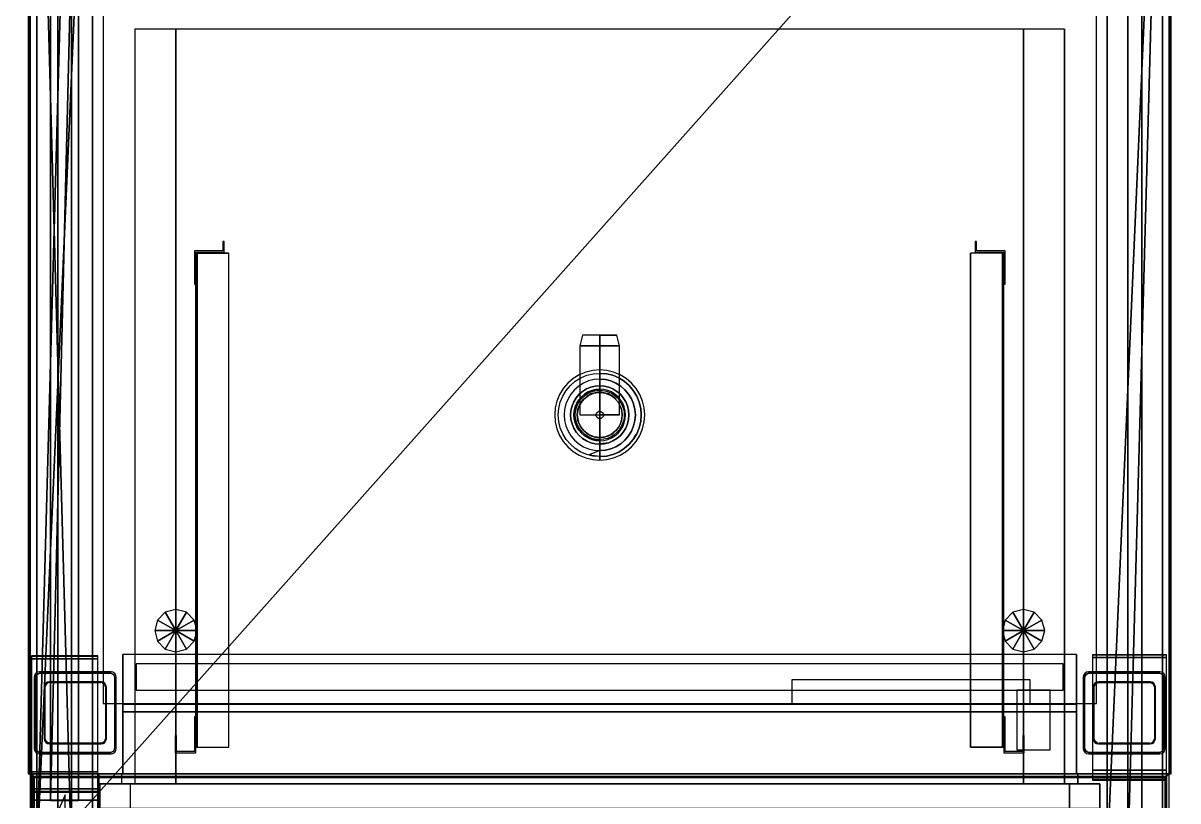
# Model space of a CAD drawing. Units: millimetres at full size, sheet at 1:50. Extents: x -9750 to 9750, y -6680 to 6675.
# Drawn here: x -1734 to -862, y 4139 to 4726 of the extents above; entities that cross this region are included whole.
import ezdxf

# ---------------------------------------------------------------- set-up
doc = ezdxf.new("R2010")
doc.units = ezdxf.units.MM
doc.header["$LTSCALE"] = 50
doc.layers.add('0-A_汎用オブジェクト（実装）', color=4, linetype='Continuous')

msp = doc.modelspace()

# ---------------------------------------------------------------- wipeouts: each hides what was drawn before it
msp.add_wipeout([(296.23, 5045.05), (-3865.77, 5045.05), (-3865.77, 3795.05), (-3865.77, 3795.05)])

# ---------------------------------------------------------------- next in the draw order: wipeouts: each hides what was drawn before it
msp.add_wipeout([(296.23, 5045.05), (-3865.77, 3795.05), (296.23, 3795.05), (296.23, 3795.05)])

# ---------------------------------------------------------------- next in the draw order: linework, layer by layer
at = {"layer": '0-A_汎用オブジェクト（実装）'}
for p, q in [((-1723.44, 4095.05), (-1723.44, 5045.05)), ((-1723.44, 4095.05), (-1723.44, 5045.05)), ((-1723.44, 4095.05), (-1723.44, 5045.05)), ((-1723.44, 4095.05), (-1723.44, 5045.05)), ((-1697.21, 5045.05), (-1697.21, 4095.05)), ((-1697.21, 5045.05), (-1697.21, 4095.05)), ((-1681.47, 5045.05), (-1681.47, 4095.05)), ((-1681.47, 5045.05), (-1681.47, 4095.05)), ((-899.68, 4095.05), (-899.68, 5045.05)), ((-899.68, 4095.05), (-899.68, 5045.05)), ((-873.44, 5045.05), (-873.44, 4095.05)), ((-873.44, 5045.05), (-873.44, 4095.05)), ((-873.44, 5045.05), (-873.44, 4095.05)), ((-889.18, 5029.39), (-889.18, 4110.71)), ((-889.18, 5029.39), (-889.18, 4110.71)), ((-1728.45, 4159.52), (-1728.45, 4998.52)), ((-1713.04, 4139.4), (-1713.04, 5000.7)), ((-1713.04, 4139.4), (-1713.04, 5000.7)), ((-1692.05, 5000.7), (-1692.05, 4139.4)), ((-868.45, 4159.52), (-868.45, 4998.52)), ((-1728.45, 4159.52), (-1728.45, 4983.52)), ((-868.45, 4159.52), (-868.45, 4983.52)), ((-1673.44, 4962.55), (-1673.44, 4212.55)), ((-923.44, 4212.55), (-923.44, 4962.55)), ((-1649.45, 4721.52), (-1649.45, 4159.52)), ((-947.45, 4721.52), (-1649.45, 4721.52)), ((-947.45, 4721.52), (-947.45, 4159.52)), ((-1604.45, 4554.12), (-1604.45, 4529.12)), ((-1582.95, 4554.12), (-1604.45, 4554.12)), ((-1603.45, 4553.12), (-1581.95, 4553.12)), ((-1603.45, 4529.12), (-1603.45, 4553.12)), ((-1603.45, 4179.52), (-1603.45, 4552.52)), ((-1603.45, 4552.52), (-1578.45, 4552.52)), ((-1603.45, 4179.52), (-1603.45, 4552.52)), ((-1603.45, 4552.52), (-1578.45, 4552.52)), ((-1603.45, 4552.52), (-1578.45, 4552.52)), ((-1603.45, 4179.52), (-1603.45, 4552.52)), ((-1603.45, 4552.52), (-1578.45, 4552.52)), ((-1603.45, 4179.52), (-1603.45, 4552.52)), ((-1603.45, 4179.52), (-1603.45, 4552.52)), ((-1603.45, 4552.52), (-1578.45, 4552.52)), ((-1602.45, 4179.52), (-1602.45, 4552.52)), ((-1602.45, 4179.52), (-1602.45, 4552.52)), ((-1602.45, 4179.52), (-1602.45, 4552.52)), ((-1602.45, 4179.52), (-1602.45, 4552.52)), ((-1602.45, 4179.52), (-1602.45, 4552.52)), ((-1578.45, 4179.52), (-1578.45, 4552.52)), ((-1578.45, 4179.52), (-1578.45, 4552.52)), ((-1578.45, 4179.52), (-1578.45, 4552.52)), ((-1578.45, 4179.52), (-1578.45, 4552.52)), ((-1578.45, 4179.52), (-1578.45, 4552.52)), ((-1578.45, 4179.52), (-1578.45, 4552.52)), ((-1018.45, 4179.52), (-1018.45, 4552.52)), ((-993.45, 4552.52), (-1018.45, 4552.52)), ((-993.45, 4552.52), (-1018.45, 4552.52)), ((-1018.45, 4179.52), (-1018.45, 4552.52)), ((-993.45, 4552.52), (-1018.45, 4552.52)), ((-1018.45, 4179.52), (-1018.45, 4552.52)), ((-993.45, 4552.52), (-1018.45, 4552.52)), ((-993.45, 4552.52), (-1018.45, 4552.52)), ((-993.45, 4552.52), (-1018.45, 4552.52)), ((-994.45, 4179.52), (-994.45, 4552.52)), ((-994.45, 4179.52), (-994.45, 4552.52)), ((-994.45, 4179.52), (-994.45, 4552.52)), ((-994.45, 4179.52), (-994.45, 4552.52)), ((-994.45, 4179.52), (-994.45, 4552.52)), ((-994.45, 4179.52), (-994.45, 4552.52)), ((-993.45, 4179.52), (-993.45, 4552.52)), ((-993.45, 4179.52), (-993.45, 4552.52)), ((-993.45, 4179.52), (-993.45, 4552.52)), ((-992.45, 4529.12), (-992.45, 4554.12)), ((-1604.45, 4529.12), (-1603.45, 4529.12)), ((-993.45, 4529.12), (-992.45, 4529.12)), ((-1298.45, 4490.52), (-1311.45, 4490.52)), ((-1298.45, 4490.52), (-1285.45, 4490.52)), ((-1283.45, 4430.32), (-1298.45, 4430.32)), ((-1301.89, 4408.6), (-1298.45, 4408.32)), ((-1626.44, 4281.4), (-1632.3, 4275.55)), ((-1618.44, 4283.55), (-1626.44, 4281.4)), ((-1610.44, 4281.4), (-1618.44, 4283.55)), ((-1604.59, 4275.55), (-1610.44, 4281.4)), ((-986.44, 4281.4), (-992.3, 4275.55)), ((-978.44, 4283.55), (-986.44, 4281.4)), ((-970.44, 4281.4), (-978.44, 4283.55)), ((-964.59, 4275.55), (-970.44, 4281.4)), ((-1632.3, 4275.55), (-1634.44, 4267.55)), ((-1602.44, 4267.55), (-1604.59, 4275.55)), ((-992.3, 4275.55), (-994.44, 4267.55)), ((-962.44, 4267.55), (-964.59, 4275.55)), ((-1634.44, 4267.55), (-1632.3, 4259.55)), ((-1604.59, 4259.55), (-1602.44, 4267.55)), ((-994.44, 4267.55), (-992.3, 4259.55)), ((-964.59, 4259.55), (-962.44, 4267.55)), ((-1632.3, 4259.55), (-1626.44, 4253.69)), ((-1610.44, 4253.69), (-1604.59, 4259.55)), ((-992.3, 4259.55), (-986.44, 4253.69)), ((-970.44, 4253.69), (-964.59, 4259.55)), ((-1727.45, 4093.53), (-1727.45, 4248.55)), ((-1677.45, 4093.53), (-1677.45, 4248.55)), ((-938.45, 4249.52), (-1658.45, 4249.52)), ((-1658.45, 4159.52), (-1658.45, 4249.52)), ((-1626.44, 4253.69), (-1618.44, 4251.55)), ((-1618.44, 4251.55), (-1610.44, 4253.69)), ((-986.44, 4253.69), (-978.44, 4251.55)), ((-978.44, 4251.55), (-970.44, 4253.69)), ((-938.45, 4249.52), (-938.45, 4159.52)), ((-926.45, 4249.28), (-926.45, 4154.69)), ((-870.45, 4154.69), (-870.45, 4249.28)), ((-948.44, 4242.55), (-1648.44, 4242.55)), ((-1648.44, 4242.55), (-1648.44, 4222.55)), ((-948.44, 4222.55), (-948.44, 4242.55)), ((-1648.44, 4222.55), (-948.44, 4222.55)), ((-983.44, 4222.55), (-983.44, 4177.55)), ((-958.44, 4222.55), (-983.44, 4222.55)), ((-958.44, 4177.55), (-958.44, 4222.55)), ((-1673.44, 4212.55), (-923.44, 4212.55)), ((-1604.45, 4202.42), (-1604.45, 4176.42)), ((-1603.45, 4202.42), (-1604.45, 4202.42)), ((-1603.45, 4175.42), (-1603.45, 4202.42)), ((-1618.95, 4188.42), (-1618.95, 4175.42)), ((-1617.95, 4188.42), (-1618.95, 4188.42)), ((-1617.95, 4176.42), (-1617.95, 4188.42)), ((-1604.45, 4176.42), (-1617.95, 4176.42)), ((-1603.45, 4179.52), (-1578.45, 4179.52)), ((-1603.45, 4179.52), (-1578.45, 4179.52)), ((-1603.45, 4179.52), (-1578.45, 4179.52)), ((-1603.45, 4179.52), (-1578.45, 4179.52)), ((-1603.45, 4179.52), (-1578.45, 4179.52)), ((-1603.45, 4179.52), (-1578.45, 4179.52)), ((-993.45, 4179.52), (-1018.45, 4179.52)), ((-993.45, 4179.52), (-1018.45, 4179.52)), ((-993.45, 4179.52), (-1018.45, 4179.52)), ((-993.45, 4179.52), (-1018.45, 4179.52)), ((-993.45, 4179.52), (-1018.45, 4179.52)), ((-993.45, 4179.52), (-1018.45, 4179.52)), ((-983.44, 4177.55), (-958.44, 4177.55)), ((-1618.95, 4175.42), (-1603.45, 4175.42)), ((-1729.94, 4159.52), (-1728.45, 4159.52)), ((-868.45, 4159.52), (-1728.45, 4159.52)), ((-1728.45, 4159.52), (-1728.45, 4099.57)), ((-868.45, 4159.52), (-1728.45, 4159.52)), ((-1726.45, 4159.52), (-1726.45, 4093.52)), ((-1659.56, 4159.52), (-1659.56, 4151.93)), ((-937.45, 4159.52), (-1659.56, 4159.52)), ((-938.45, 4159.52), (-1658.45, 4159.52)), ((-1649.56, 4159.52), (-1649.56, 4151.93)), ((-947.45, 4159.52), (-947.45, 4151.93)), ((-937.45, 4159.52), (-937.45, 4151.93)), ((-868.45, 4099.57), (-868.45, 4159.52)), ((-866.95, 4159.52), (-868.45, 4159.52)), ((-1725.45, 4156.52), (-1725.45, 4099.57)), ((-871.45, 4156.52), (-1725.45, 4156.52)), ((-871.45, 4156.52), (-1725.45, 4156.52)), ((-1725.45, 4156.52), (-1725.45, 4099.57)), ((-1675.98, 4151.93), (-1675.98, 4133.52)), ((-1675.98, 4151.93), (-920.92, 4151.93)), ((-937.45, 4151.93), (-1659.56, 4151.93)), ((-1653.05, 4151.93), (-1653.05, 4133.52)), ((-943.85, 4151.93), (-943.85, 4133.52)), ((-920.92, 4151.93), (-920.92, 4133.52)), ((-871.45, 4099.57), (-871.45, 4156.52)), ((-871.45, 4099.57), (-871.45, 4156.52)), ((-1692.05, 4139.4), (-1713.04, 4139.4))]:
    msp.add_line(p, q, dxfattribs=at)
for points in [[(-1723.44, 4095.05), (-1697.21, 4095.05), (-1697.21, 5045.05), (-1723.44, 4095.05), (-1697.21, 5045.05), (-1723.44, 5045.05)], [(-1723.44, 4095.05), (-1697.21, 5045.05), (-1723.44, 5045.05)], [(-1697.21, 4095.05), (-1723.44, 5045.05), (-1723.44, 4095.05)], [(-1697.21, 4095.05), (-1697.21, 5045.05), (-1723.44, 5045.05)], [(-1723.44, 4095.05), (-1681.47, 4095.05), (-1681.47, 5045.05)], [(-1723.44, 4095.05), (-1681.47, 5045.05), (-1723.44, 5045.05)], [(-1723.44, 4095.05), (-1681.47, 4095.05), (-1681.47, 5045.05)], [(-1723.44, 4095.05), (-1681.47, 5045.05), (-1723.44, 5045.05)], [(-915.42, 4095.05), (-873.44, 4095.05), (-873.44, 5045.05), (-915.42, 4095.05), (-873.44, 5045.05), (-915.42, 5045.05)], [(-915.42, 4095.05), (-873.44, 5045.05), (-915.42, 5045.05)], [(-899.68, 4095.05), (-873.44, 5045.05), (-899.68, 5045.05)], [(-899.68, 4095.05), (-873.44, 4095.05), (-873.44, 5045.05)], [(-1707.7, 4110.71), (-889.18, 4110.71), (-889.18, 5029.39), (-1707.7, 4110.71), (-889.18, 5029.39), (-1707.7, 5029.39)], [(-1707.7, 4110.71), (-889.18, 5029.39), (-1707.7, 5029.39)], [(-1707.7, 4110.71), (-889.18, 4110.71), (-889.18, 5029.39)], [(-1729.94, 4159.52), (-1729.44, 4159.52), (-1729.44, 4998.52), (-1729.94, 4998.52)], [(-1729.44, 4159.52), (-1728.45, 4159.52), (-1728.45, 4998.52), (-1729.44, 4998.52)], [(-1728.95, 4159.52), (-1728.45, 4159.52), (-1728.45, 4998.52), (-1728.71, 4998.52)], [(-1728.45, 4159.52), (-1728.45, 4998.52), (-1728.94, 4998.52), (-1728.94, 4159.52)], [(-1728.45, 4159.52), (-1728.45, 4998.52), (-1728.94, 4998.52), (-1728.94, 4159.52)], [(-1713.04, 4139.4), (-1692.05, 5000.7), (-1713.04, 5000.7)], [(-1713.04, 4139.4), (-1692.05, 4139.4), (-1692.05, 5000.7)], [(-1713.04, 4139.4), (-1692.05, 5000.7), (-1713.04, 5000.7)], [(-1713.04, 4139.4), (-1692.05, 4139.4), (-1692.05, 5000.7)], [(-868.45, 4159.52), (-867.45, 4159.52), (-867.45, 4998.52), (-868.45, 4998.52)], [(-867.95, 4159.52), (-867.95, 4998.52), (-868.45, 4998.52), (-868.45, 4159.52)], [(-867.95, 4998.52), (-868.45, 4998.52), (-868.45, 4159.52), (-867.95, 4159.52)], [(-866.95, 4159.52), (-866.95, 4998.52), (-868.45, 4998.52), (-868.45, 4159.52)], [(-867.45, 4159.52), (-866.95, 4159.52), (-866.95, 4998.52), (-867.45, 4998.52)], [(-1728.45, 4159.52), (-868.45, 4159.52), (-868.45, 4983.52), (-1728.45, 4983.52)], [(-868.45, 4159.52), (-868.45, 4983.52), (-1728.45, 4983.52), (-1728.45, 4159.52)], [(-1673.44, 4212.55), (-923.44, 4212.55), (-923.44, 4962.55), (-1673.44, 4962.55)], [(-1673.44, 4212.55), (-923.44, 4212.55), (-923.44, 4962.55), (-1673.44, 4962.55)], [(-1618.45, 4721.52), (-1649.45, 4721.52), (-1649.45, 4159.52), (-1618.45, 4159.52)], [(-1649.45, 4721.52), (-1649.45, 4159.52), (-1618.45, 4159.52), (-1618.45, 4721.52)], [(-1618.45, 4721.52), (-1618.45, 4159.52), (-978.45, 4159.52), (-978.45, 4721.52)], [(-978.45, 4721.52), (-1618.45, 4721.52), (-1618.45, 4159.52), (-978.45, 4159.52)], [(-947.45, 4721.52), (-978.45, 4721.52), (-978.45, 4159.52), (-947.45, 4159.52)], [(-947.45, 4721.52), (-978.45, 4721.52), (-978.45, 4159.52), (-947.45, 4159.52)], [(-1582.95, 4554.12), (-1604.45, 4554.12), (-1604.45, 4529.12), (-1603.45, 4529.12), (-1603.45, 4553.12), (-1581.95, 4553.12), (-1581.95, 4561.12), (-1582.95, 4561.12)], [(-1581.95, 4561.12), (-1582.95, 4561.12), (-1582.95, 4554.12), (-1604.45, 4554.12), (-1604.45, 4529.12), (-1603.45, 4529.12), (-1603.45, 4553.12), (-1581.95, 4553.12)], [(-1014.95, 4561.12), (-1014.95, 4553.12), (-993.45, 4553.12), (-993.45, 4529.12), (-992.45, 4529.12), (-992.45, 4554.12), (-1013.95, 4554.12), (-1013.95, 4561.12)], [(-1013.95, 4554.12), (-1013.95, 4561.12), (-1014.95, 4561.12), (-1014.95, 4553.12), (-993.45, 4553.12), (-993.45, 4529.12), (-992.45, 4529.12), (-992.45, 4554.12)], [(-1603.45, 4179.52), (-1578.45, 4179.52), (-1578.45, 4552.52), (-1603.45, 4552.52)], [(-1602.45, 4179.52), (-1602.45, 4552.52), (-1603.45, 4552.52), (-1603.45, 4179.52)], [(-1603.45, 4179.52), (-1578.45, 4179.52), (-1578.45, 4552.52), (-1603.45, 4552.52)], [(-1603.45, 4179.52), (-1578.45, 4179.52), (-1578.45, 4552.52), (-1603.45, 4552.52)], [(-1602.45, 4179.52), (-1602.45, 4552.52), (-1603.45, 4552.52), (-1603.45, 4179.52)], [(-1603.45, 4179.52), (-1578.45, 4179.52), (-1578.45, 4552.52), (-1603.45, 4552.52)], [(-1602.45, 4179.52), (-1602.45, 4552.52), (-1603.45, 4552.52), (-1603.45, 4179.52)], [(-1603.45, 4179.52), (-1578.45, 4179.52), (-1578.45, 4552.52), (-1603.45, 4552.52)], [(-1602.45, 4179.52), (-1602.45, 4552.52), (-1603.45, 4552.52), (-1603.45, 4179.52)], [(-1603.45, 4179.52), (-1578.45, 4179.52), (-1578.45, 4552.52), (-1603.45, 4552.52)], [(-1602.45, 4179.52), (-1602.45, 4552.52), (-1603.45, 4552.52), (-1603.45, 4179.52)], [(-1578.45, 4179.52), (-1578.45, 4552.52), (-1602.45, 4552.52), (-1602.45, 4179.52)], [(-1578.45, 4179.52), (-1578.45, 4552.52), (-1602.45, 4552.52), (-1602.45, 4179.52)], [(-1578.45, 4179.52), (-1578.45, 4552.52), (-1602.45, 4552.52), (-1602.45, 4179.52)], [(-1578.45, 4179.52), (-1578.45, 4552.52), (-1602.45, 4552.52), (-1602.45, 4179.52)], [(-1578.45, 4179.52), (-1578.45, 4552.52), (-1602.45, 4552.52), (-1602.45, 4179.52)], [(-1578.45, 4179.52), (-1578.45, 4552.52), (-1602.45, 4552.52), (-1602.45, 4179.52)], [(-1018.45, 4179.52), (-993.45, 4179.52), (-993.45, 4552.52), (-1018.45, 4552.52)], [(-994.45, 4179.52), (-994.45, 4552.52), (-1018.45, 4552.52), (-1018.45, 4179.52)], [(-994.45, 4179.52), (-994.45, 4552.52), (-1018.45, 4552.52), (-1018.45, 4179.52)], [(-1018.45, 4179.52), (-993.45, 4179.52), (-993.45, 4552.52), (-1018.45, 4552.52)], [(-994.45, 4179.52), (-994.45, 4552.52), (-1018.45, 4552.52), (-1018.45, 4179.52)], [(-1018.45, 4179.52), (-993.45, 4179.52), (-993.45, 4552.52), (-1018.45, 4552.52)], [(-994.45, 4179.52), (-994.45, 4552.52), (-1018.45, 4552.52), (-1018.45, 4179.52)], [(-994.45, 4179.52), (-994.45, 4552.52), (-1018.45, 4552.52), (-1018.45, 4179.52)], [(-994.45, 4179.52), (-994.45, 4552.52), (-1018.45, 4552.52), (-1018.45, 4179.52)], [(-993.45, 4179.52), (-993.45, 4552.52), (-994.45, 4552.52), (-994.45, 4179.52)], [(-993.45, 4179.52), (-993.45, 4552.52), (-994.45, 4552.52), (-994.45, 4179.52)], [(-993.45, 4179.52), (-993.45, 4552.52), (-994.45, 4552.52), (-994.45, 4179.52)], [(-1313.45, 4482.52), (-1298.45, 4482.52), (-1298.45, 4490.52), (-1311.45, 4490.52)], [(-1283.45, 4482.52), (-1285.45, 4490.52), (-1298.45, 4490.52), (-1298.45, 4482.52)], [(-1283.45, 4430.32), (-1283.45, 4482.52), (-1298.45, 4482.52), (-1298.45, 4430.32)], [(-1303.77, 4463.91), (-1308.95, 4462.66), (-1313.88, 4460.62), (-1318.43, 4457.83), (-1322.49, 4454.37), (-1325.95, 4450.31), (-1328.74, 4445.76), (-1330.78, 4440.83), (-1332.03, 4435.64), (-1332.45, 4430.32), (-1332.03, 4425.01), (-1330.78, 4419.82), (-1328.74, 4414.89), (-1325.95, 4410.34), (-1322.49, 4406.28), (-1318.43, 4402.82), (-1313.88, 4400.03), (-1308.95, 4397.99), (-1303.77, 4396.74), (-1298.45, 4396.32), (-1298.45, 4464.32)], [(-1293.13, 4396.74), (-1287.94, 4397.99), (-1283.01, 4400.03), (-1278.46, 4402.82), (-1274.4, 4406.28), (-1270.94, 4410.34), (-1268.15, 4414.89), (-1266.11, 4419.82), (-1264.86, 4425.01), (-1264.45, 4430.32), (-1264.86, 4435.64), (-1266.11, 4440.83), (-1268.15, 4445.76), (-1270.94, 4450.31), (-1274.4, 4454.37), (-1278.46, 4457.83), (-1283.01, 4460.62), (-1287.94, 4462.66), (-1293.13, 4463.91), (-1298.45, 4464.32), (-1298.45, 4396.32)], [(-1298.45, 4427.32), (-1299.02, 4427.62), (-1299.53, 4427.92), (-1299.98, 4428.22), (-1300.37, 4428.52), (-1300.7, 4428.82), (-1300.97, 4429.12), (-1301.18, 4429.42), (-1301.33, 4429.72), (-1301.45, 4430.32), (-1301.33, 4430.92), (-1301.18, 4431.22), (-1300.97, 4431.52), (-1300.7, 4431.82), (-1300.37, 4432.12), (-1299.98, 4432.42), (-1299.53, 4432.72), (-1299.02, 4433.02), (-1298.45, 4433.32), (-1298.45, 4447.32), (-1301.87, 4447.13), (-1305.06, 4446.16), (-1307.95, 4444.53), (-1310.47, 4442.35), (-1312.54, 4439.73), (-1314.11, 4436.78), (-1315.1, 4433.61), (-1315.45, 4430.32), (-1315.1, 4427.04), (-1314.11, 4423.87), (-1312.54, 4420.92), (-1310.47, 4418.3), (-1307.95, 4416.12), (-1305.06, 4414.49), (-1301.87, 4413.52), (-1298.45, 4413.32)], [(-1310.47, 4442.35), (-1306.97, 4445.08), (-1302.86, 4446.79), (-1298.45, 4447.4), (-1301.87, 4447.13), (-1305.06, 4446.16), (-1306.97, 4445.08), (-1307.95, 4444.53)], [(-1301.87, 4447.13), (-1298.45, 4447.32), (-1298.8, 4447.34)], [(-1298.45, 4447.35), (-1297.79, 4447.31), (-1294.25, 4446.82), (-1289.92, 4445.08), (-1286.39, 4442.38), (-1288.94, 4444.53), (-1289.92, 4445.08), (-1291.83, 4446.16), (-1295.02, 4447.13), (-1298.45, 4447.4), (-1297.94, 4447.33), (-1298.1, 4447.34)], [(-1281.79, 4427.04), (-1281.45, 4430.32), (-1281.79, 4433.61), (-1282.78, 4436.78), (-1284.35, 4439.73), (-1286.43, 4442.35), (-1288.94, 4444.53), (-1291.83, 4446.16), (-1295.02, 4447.13), (-1298.45, 4447.32), (-1298.45, 4433.32), (-1297.88, 4433.02), (-1297.37, 4432.72), (-1296.92, 4432.42), (-1296.53, 4432.12), (-1296.2, 4431.82), (-1295.93, 4431.52), (-1295.72, 4431.22), (-1295.57, 4430.92), (-1295.45, 4430.32), (-1295.57, 4429.72), (-1295.72, 4429.42), (-1295.93, 4429.12), (-1296.2, 4428.82), (-1296.53, 4428.52), (-1296.92, 4428.22), (-1297.37, 4427.92), (-1297.88, 4427.62), (-1298.45, 4427.32), (-1298.45, 4413.32), (-1295.02, 4413.52), (-1291.83, 4414.49), (-1288.94, 4416.12), (-1286.43, 4418.3), (-1284.35, 4420.92), (-1282.78, 4423.87)], [(-1315.45, 4430.32), (-1314.91, 4434.74), (-1313.21, 4438.85), (-1310.5, 4442.38), (-1312.54, 4439.73), (-1313.21, 4438.85), (-1314.11, 4436.78), (-1314.91, 4434.74), (-1315.1, 4433.61)], [(-1286.43, 4442.35), (-1284.31, 4439.65), (-1281.98, 4434.74), (-1281.4, 4430.32), (-1281.79, 4433.61), (-1281.98, 4434.74), (-1282.78, 4436.78), (-1284.3, 4439.63), (-1283.69, 4438.85), (-1284.35, 4439.73)], [(-1310.47, 4418.3), (-1312.58, 4421), (-1314.91, 4425.91), (-1315.49, 4430.32), (-1315.1, 4427.04), (-1314.91, 4425.91), (-1314.11, 4423.87), (-1312.6, 4421.02), (-1313.21, 4421.8), (-1312.54, 4420.92)], [(-1298.45, 4427.32), (-1298.45, 4433.32), (-1299.02, 4433.02), (-1299.53, 4432.72), (-1299.98, 4432.42), (-1300.37, 4432.12), (-1300.7, 4431.82), (-1300.97, 4431.52), (-1301.18, 4431.22), (-1301.33, 4430.92), (-1301.45, 4430.32), (-1301.33, 4429.72), (-1301.18, 4429.42), (-1300.97, 4429.12), (-1300.7, 4428.82), (-1300.37, 4428.52), (-1299.98, 4428.22), (-1299.53, 4427.92), (-1299.02, 4427.62)], [(-1298.45, 4433.32), (-1298.45, 4427.32), (-1297.88, 4427.62), (-1297.37, 4427.92), (-1296.92, 4428.22), (-1296.53, 4428.52), (-1296.2, 4428.82), (-1295.93, 4429.12), (-1295.72, 4429.42), (-1295.57, 4429.72), (-1295.45, 4430.32), (-1295.57, 4430.92), (-1295.72, 4431.22), (-1295.93, 4431.52), (-1296.2, 4431.82), (-1296.53, 4432.12), (-1296.92, 4432.42), (-1297.37, 4432.72), (-1297.88, 4433.02)], [(-1281.45, 4430.32), (-1281.98, 4425.91), (-1283.69, 4421.8), (-1286.39, 4418.27), (-1284.35, 4420.92), (-1283.69, 4421.8), (-1282.78, 4423.87), (-1281.98, 4425.91), (-1281.79, 4427.04)], [(-1301.87, 4413.52), (-1298.45, 4413.25), (-1302.64, 4413.83), (-1306.97, 4415.56), (-1310.5, 4418.27), (-1307.95, 4416.12), (-1306.97, 4415.56), (-1305.06, 4414.49)], [(-1286.43, 4418.3), (-1289.92, 4415.56), (-1294.04, 4413.86), (-1298.45, 4413.29), (-1295.02, 4413.52), (-1291.83, 4414.49), (-1289.92, 4415.56), (-1288.94, 4416.12)], [(-1306.54, 4400.12), (-1298.45, 4399.12), (-1298.45, 4403.41)], [(-1292.78, 4409.18), (-1291.65, 4409.4), (-1298.45, 4408.47)], [(-1618.44, 4267.55), (-1626.44, 4281.4), (-1632.3, 4275.55)], [(-1618.44, 4267.55), (-1626.44, 4281.4), (-1632.3, 4275.55)], [(-1618.44, 4267.55), (-1618.44, 4283.55), (-1626.44, 4281.4)], [(-1618.44, 4267.55), (-1618.44, 4283.55), (-1626.44, 4281.4)], [(-1618.44, 4267.55), (-1610.44, 4281.4), (-1618.44, 4283.55)], [(-1618.44, 4267.55), (-1610.44, 4281.4), (-1618.44, 4283.55)], [(-1618.44, 4267.55), (-1604.59, 4275.55), (-1610.44, 4281.4)], [(-1618.44, 4267.55), (-1604.59, 4275.55), (-1610.44, 4281.4)], [(-978.44, 4267.55), (-986.44, 4281.4), (-992.3, 4275.55)], [(-978.44, 4267.55), (-986.44, 4281.4), (-992.3, 4275.55)], [(-978.44, 4267.55), (-978.44, 4283.55), (-986.44, 4281.4)], [(-978.44, 4267.55), (-978.44, 4283.55), (-986.44, 4281.4)], [(-978.44, 4267.55), (-970.44, 4281.4), (-978.44, 4283.55)], [(-978.44, 4267.55), (-970.44, 4281.4), (-978.44, 4283.55)], [(-978.44, 4267.55), (-964.59, 4275.55), (-970.44, 4281.4)], [(-978.44, 4267.55), (-964.59, 4275.55), (-970.44, 4281.4)], [(-1618.44, 4267.55), (-1632.3, 4275.55), (-1634.44, 4267.55)], [(-1618.44, 4267.55), (-1632.3, 4275.55), (-1634.44, 4267.55)], [(-1618.44, 4267.55), (-1602.44, 4267.55), (-1604.59, 4275.55)], [(-1618.44, 4267.55), (-1602.44, 4267.55), (-1604.59, 4275.55)], [(-978.44, 4267.55), (-992.3, 4275.55), (-994.44, 4267.55)], [(-978.44, 4267.55), (-992.3, 4275.55), (-994.44, 4267.55)], [(-978.44, 4267.55), (-962.44, 4267.55), (-964.59, 4275.55)], [(-978.44, 4267.55), (-962.44, 4267.55), (-964.59, 4275.55)], [(-1618.44, 4267.55), (-1634.44, 4267.55), (-1632.3, 4259.55)], [(-1618.44, 4267.55), (-1634.44, 4267.55), (-1632.3, 4259.55)], [(-1618.44, 4267.55), (-1632.3, 4259.55), (-1626.44, 4253.69)], [(-1618.44, 4267.55), (-1632.3, 4259.55), (-1626.44, 4253.69)], [(-1618.44, 4267.55), (-1626.44, 4253.69), (-1618.44, 4251.55)], [(-1618.44, 4267.55), (-1626.44, 4253.69), (-1618.44, 4251.55)], [(-1618.44, 4267.55), (-1604.59, 4259.55), (-1602.44, 4267.55)], [(-1618.44, 4267.55), (-1610.44, 4253.69), (-1604.59, 4259.55), (-1618.44, 4267.55), (-1618.44, 4251.55), (-1610.44, 4253.69)], [(-1618.44, 4267.55), (-1604.59, 4259.55), (-1602.44, 4267.55)], [(-1618.44, 4267.55), (-1610.44, 4253.69), (-1604.59, 4259.55)], [(-1618.44, 4267.55), (-1618.44, 4251.55), (-1610.44, 4253.69)], [(-978.44, 4267.55), (-994.44, 4267.55), (-992.3, 4259.55), (-978.44, 4267.55), (-992.3, 4259.55), (-986.44, 4253.69)], [(-978.44, 4267.55), (-994.44, 4267.55), (-992.3, 4259.55)], [(-978.44, 4267.55), (-992.3, 4259.55), (-986.44, 4253.69)], [(-978.44, 4267.55), (-986.44, 4253.69), (-978.44, 4251.55)], [(-978.44, 4267.55), (-986.44, 4253.69), (-978.44, 4251.55)], [(-978.44, 4267.55), (-978.44, 4251.55), (-970.44, 4253.69)], [(-978.44, 4267.55), (-970.44, 4253.69), (-964.59, 4259.55)], [(-978.44, 4267.55), (-964.59, 4259.55), (-962.44, 4267.55)], [(-978.44, 4267.55), (-964.59, 4259.55), (-962.44, 4267.55)], [(-978.44, 4267.55), (-978.44, 4251.55), (-970.44, 4253.69)], [(-978.44, 4267.55), (-970.44, 4253.69), (-964.59, 4259.55)], [(-1677.45, 4161.02), (-1677.45, 4248.55), (-1727.45, 4248.55), (-1727.45, 4161.02)], [(-1677.45, 4248.55), (-1727.45, 4248.55), (-1727.45, 4248.17), (-1677.45, 4248.17)], [(-1677.45, 4248.17), (-1727.45, 4248.17), (-1727.45, 4246.31), (-1677.45, 4246.31)], [(-1677.45, 4246.31), (-1727.45, 4246.31), (-1727.45, 4095.71), (-1677.45, 4095.71)], [(-938.45, 4211.98), (-938.45, 4249.52), (-1658.45, 4249.52), (-1658.45, 4211.98)], [(-938.45, 4249.52), (-1658.45, 4249.52), (-1658.45, 4159.52), (-938.45, 4159.52)], [(-870.45, 4249.28), (-926.45, 4249.28), (-926.45, 4249.22), (-870.45, 4249.22)], [(-926.45, 4247.22), (-870.45, 4247.22), (-870.45, 4249.22), (-926.45, 4249.22)], [(-870.45, 4247.22), (-926.45, 4247.22), (-926.45, 4162.15), (-870.45, 4162.15)], [(-1648.44, 4222.55), (-948.44, 4222.55), (-948.44, 4242.55), (-1648.44, 4242.55)], [(-1648.44, 4222.55), (-948.44, 4222.55), (-948.44, 4242.55), (-1648.44, 4242.55)], [(-1665.96, 4236.21), (-1667.45, 4236.52), (-1721.45, 4236.52), (-1722.93, 4236.21), (-1724.25, 4235.33), (-1725.13, 4234.01), (-1725.45, 4232.52), (-1725.45, 4178.52), (-1725.13, 4177.04), (-1724.25, 4175.72), (-1722.93, 4174.84), (-1721.45, 4174.52), (-1667.45, 4174.52), (-1665.96, 4174.84), (-1664.65, 4175.72), (-1663.76, 4177.04), (-1663.45, 4178.52), (-1663.45, 4232.52), (-1663.76, 4234.01), (-1664.65, 4235.33)], [(-1725.13, 4234.01), (-1725.45, 4232.52), (-1724.45, 4231.52), (-1724.13, 4233.01), (-1723.25, 4234.33), (-1721.93, 4235.21), (-1720.45, 4235.52), (-1721.45, 4236.52), (-1722.93, 4236.21), (-1724.25, 4235.33)], [(-1724.45, 4231.52), (-1725.45, 4232.52), (-1725.45, 4178.52), (-1724.45, 4179.52)], [(-1720.45, 4235.52), (-1721.93, 4235.21), (-1723.25, 4234.33), (-1724.13, 4233.01), (-1724.45, 4231.52), (-1724.45, 4179.52), (-1724.13, 4178.04), (-1723.25, 4176.72), (-1721.93, 4175.84), (-1720.45, 4175.52), (-1668.45, 4175.52), (-1666.96, 4175.84), (-1665.65, 4176.72), (-1664.76, 4178.04), (-1664.45, 4179.52), (-1664.45, 4231.52), (-1664.76, 4233.01), (-1665.65, 4234.33), (-1666.96, 4235.21), (-1668.45, 4235.52)], [(-1668.45, 4235.52), (-1667.45, 4236.52), (-1721.45, 4236.52), (-1720.45, 4235.52)], [(-1673.46, 4228.71), (-1674.95, 4229.02), (-1713.95, 4229.02), (-1715.43, 4228.71), (-1716.75, 4227.83), (-1717.63, 4226.51), (-1717.95, 4225.02), (-1717.95, 4186.02), (-1717.63, 4184.54), (-1716.75, 4183.22), (-1715.43, 4182.34), (-1713.95, 4182.02), (-1674.95, 4182.02), (-1673.46, 4182.34), (-1672.15, 4183.22), (-1671.26, 4184.54), (-1670.95, 4186.02), (-1670.95, 4225.02), (-1671.26, 4226.51), (-1672.15, 4227.83)], [(-1713.95, 4229.02), (-1713.45, 4228.52), (-1675.45, 4228.52), (-1674.95, 4229.02)], [(-1665.96, 4236.21), (-1667.45, 4236.52), (-1668.45, 4235.52), (-1666.96, 4235.21), (-1665.65, 4234.33), (-1664.76, 4233.01), (-1664.45, 4231.52), (-1663.45, 4232.52), (-1663.76, 4234.01), (-1664.65, 4235.33)], [(-1664.45, 4179.52), (-1663.45, 4178.52), (-1663.45, 4232.52), (-1664.45, 4231.52)], [(-1153.44, 4212.55), (-973.44, 4212.55), (-973.44, 4230.55), (-1153.44, 4230.55)], [(-973.44, 4230.55), (-1153.44, 4230.55), (-1153.44, 4212.55), (-973.44, 4212.55)], [(-1153.44, 4212.55), (-973.44, 4212.55), (-973.44, 4230.55), (-1153.44, 4230.55)], [(-873.96, 4236.21), (-875.45, 4236.52), (-929.45, 4236.52), (-930.93, 4236.21), (-932.25, 4235.33), (-933.13, 4234.01), (-933.45, 4232.52), (-933.45, 4178.52), (-933.13, 4177.04), (-932.25, 4175.72), (-930.93, 4174.84), (-929.45, 4174.52), (-875.45, 4174.52), (-873.96, 4174.84), (-872.65, 4175.72), (-871.76, 4177.04), (-871.45, 4178.52), (-871.45, 4232.52), (-871.76, 4234.01), (-872.65, 4235.33)], [(-933.13, 4234.01), (-933.45, 4232.52), (-932.45, 4231.52), (-932.13, 4233.01), (-931.25, 4234.33), (-929.93, 4235.21), (-928.45, 4235.52), (-929.45, 4236.52), (-930.93, 4236.21), (-932.25, 4235.33)], [(-932.45, 4231.52), (-933.45, 4232.52), (-933.45, 4178.52), (-932.45, 4179.52)], [(-928.45, 4235.52), (-929.93, 4235.21), (-931.25, 4234.33), (-932.13, 4233.01), (-932.45, 4231.52), (-932.45, 4179.52), (-932.13, 4178.04), (-931.25, 4176.72), (-929.93, 4175.84), (-928.45, 4175.52), (-876.45, 4175.52), (-874.96, 4175.84), (-873.65, 4176.72), (-872.76, 4178.04), (-872.45, 4179.52), (-872.45, 4231.52), (-872.76, 4233.01), (-873.65, 4234.33), (-874.96, 4235.21), (-876.45, 4235.52)], [(-876.45, 4235.52), (-875.45, 4236.52), (-929.45, 4236.52), (-928.45, 4235.52)], [(-881.46, 4228.71), (-882.95, 4229.02), (-921.95, 4229.02), (-923.43, 4228.71), (-924.75, 4227.83), (-925.63, 4226.51), (-925.95, 4225.02), (-925.95, 4186.02), (-925.63, 4184.54), (-924.75, 4183.22), (-923.43, 4182.34), (-921.95, 4182.02), (-882.95, 4182.02), (-881.46, 4182.34), (-880.15, 4183.22), (-879.26, 4184.54), (-878.95, 4186.02), (-878.95, 4225.02), (-879.26, 4226.51), (-880.15, 4227.83)], [(-922.93, 4228.21), (-921.45, 4228.52), (-921.95, 4229.02), (-923.43, 4228.71), (-924.75, 4227.83), (-925.63, 4226.51), (-925.95, 4225.02), (-925.45, 4224.52), (-925.13, 4226.01), (-924.25, 4227.33)], [(-921.95, 4229.02), (-921.45, 4228.52), (-883.45, 4228.52), (-882.95, 4229.02)], [(-879.76, 4226.01), (-879.45, 4224.52), (-878.95, 4225.02), (-879.26, 4226.51), (-880.15, 4227.83), (-881.46, 4228.71), (-882.95, 4229.02), (-883.45, 4228.52), (-881.96, 4228.21), (-880.65, 4227.33)], [(-873.96, 4236.21), (-875.45, 4236.52), (-876.45, 4235.52), (-874.96, 4235.21), (-873.65, 4234.33), (-872.76, 4233.01), (-872.45, 4231.52), (-871.45, 4232.52), (-871.76, 4234.01), (-872.65, 4235.33)], [(-872.45, 4179.52), (-871.45, 4178.52), (-871.45, 4232.52), (-872.45, 4231.52)], [(-1717.95, 4186.02), (-1717.45, 4186.52), (-1717.45, 4224.52), (-1717.95, 4225.02)], [(-1713.45, 4228.52), (-1714.93, 4228.21), (-1716.25, 4227.33), (-1717.13, 4226.01), (-1717.45, 4224.52), (-1717.45, 4186.52), (-1717.13, 4185.04), (-1716.25, 4183.72), (-1714.93, 4182.84), (-1713.45, 4182.52), (-1675.45, 4182.52), (-1673.96, 4182.84), (-1672.65, 4183.72), (-1671.76, 4185.04), (-1671.45, 4186.52), (-1671.45, 4224.52), (-1671.76, 4226.01), (-1672.65, 4227.33), (-1673.96, 4228.21), (-1675.45, 4228.52)], [(-1715.56, 4228.09), (-1716.25, 4227.33), (-1717.13, 4226.01)], [(-1671.88, 4226.64), (-1672.65, 4227.33), (-1673.96, 4228.21)], [(-1670.95, 4225.02), (-1671.45, 4224.52), (-1671.45, 4186.52), (-1670.95, 4186.02)], [(-983.44, 4177.55), (-958.44, 4177.55), (-958.44, 4222.55), (-983.44, 4222.55)], [(-983.44, 4177.55), (-958.44, 4177.55), (-958.44, 4222.55), (-983.44, 4222.55)], [(-925.95, 4186.02), (-925.45, 4186.52), (-925.45, 4224.52), (-925.95, 4225.02)], [(-921.45, 4228.52), (-922.93, 4228.21), (-924.25, 4227.33), (-925.13, 4226.01), (-925.45, 4224.52), (-925.45, 4186.52), (-925.13, 4185.04), (-924.25, 4183.72), (-922.93, 4182.84), (-921.45, 4182.52), (-883.45, 4182.52), (-881.96, 4182.84), (-880.65, 4183.72), (-879.76, 4185.04), (-879.45, 4186.52), (-879.45, 4224.52), (-879.76, 4226.01), (-880.65, 4227.33), (-881.96, 4228.21), (-883.45, 4228.52)], [(-878.95, 4225.02), (-879.45, 4224.52), (-879.45, 4186.52), (-878.95, 4186.02)], [(-1658.45, 4206.24), (-938.45, 4206.24), (-938.45, 4211.98), (-1658.45, 4211.98)], [(-938.45, 4159.52), (-938.45, 4206.24), (-1658.45, 4206.24), (-1658.45, 4159.52)], [(-1618.95, 4188.42), (-1618.95, 4175.42), (-1603.45, 4175.42), (-1603.45, 4202.42), (-1604.45, 4202.42), (-1604.45, 4176.42), (-1617.95, 4176.42), (-1617.95, 4188.42)], [(-1603.45, 4202.42), (-1604.45, 4202.42), (-1604.45, 4176.42), (-1617.95, 4176.42), (-1617.95, 4188.42), (-1618.95, 4188.42), (-1618.95, 4175.42), (-1603.45, 4175.42)], [(-993.45, 4202.42), (-993.45, 4175.42), (-977.95, 4175.42), (-977.95, 4188.42), (-978.95, 4188.42), (-978.95, 4176.42), (-992.45, 4176.42), (-992.45, 4202.42)], [(-977.95, 4188.42), (-978.95, 4188.42), (-978.95, 4176.42), (-992.45, 4176.42), (-992.45, 4202.42), (-993.45, 4202.42), (-993.45, 4175.42), (-977.95, 4175.42)], [(-978.95, 4188.42), (-978.95, 4176.42), (-992.45, 4176.42), (-992.45, 4202.42), (-993.45, 4202.42), (-993.45, 4175.42), (-977.95, 4175.42), (-977.95, 4188.42)], [(-1717.13, 4185.04), (-1717.45, 4186.52), (-1717.95, 4186.02), (-1717.63, 4184.54), (-1716.75, 4183.22), (-1715.43, 4182.34), (-1713.95, 4182.02), (-1713.45, 4182.52), (-1714.93, 4182.84), (-1716.25, 4183.72)], [(-1673.96, 4182.84), (-1675.45, 4182.52), (-1674.95, 4182.02), (-1673.46, 4182.34), (-1672.15, 4183.22), (-1671.26, 4184.54), (-1670.95, 4186.02), (-1671.45, 4186.52), (-1671.76, 4185.04), (-1672.65, 4183.72)], [(-1722.93, 4174.84), (-1721.45, 4174.52), (-1720.45, 4175.52), (-1721.93, 4175.84), (-1723.25, 4176.72), (-1724.13, 4178.04), (-1724.45, 4179.52), (-1725.45, 4178.52), (-1725.13, 4177.04), (-1724.25, 4175.72)], [(-1674.95, 4182.02), (-1675.45, 4182.52), (-1713.45, 4182.52), (-1713.95, 4182.02)], [(-1663.76, 4177.04), (-1663.45, 4178.52), (-1664.45, 4179.52), (-1664.76, 4178.04), (-1665.65, 4176.72), (-1666.96, 4175.84), (-1668.45, 4175.52), (-1667.45, 4174.52), (-1665.96, 4174.84), (-1664.65, 4175.72)], [(-930.93, 4174.84), (-929.45, 4174.52), (-928.45, 4175.52), (-929.93, 4175.84), (-931.25, 4176.72), (-932.13, 4178.04), (-932.45, 4179.52), (-933.45, 4178.52), (-933.13, 4177.04), (-932.25, 4175.72)], [(-925.02, 4184.41), (-924.25, 4183.72), (-922.93, 4182.84)], [(-882.95, 4182.02), (-883.45, 4182.52), (-921.45, 4182.52), (-921.95, 4182.02)], [(-881.33, 4182.96), (-880.65, 4183.72), (-879.76, 4185.04)], [(-871.76, 4177.04), (-871.45, 4178.52), (-872.45, 4179.52), (-872.76, 4178.04), (-873.65, 4176.72), (-874.96, 4175.84), (-876.45, 4175.52), (-875.45, 4174.52), (-873.96, 4174.84), (-872.65, 4175.72)], [(-1720.45, 4175.52), (-1721.45, 4174.52), (-1667.45, 4174.52), (-1668.45, 4175.52)], [(-928.45, 4175.52), (-929.45, 4174.52), (-875.45, 4174.52), (-876.45, 4175.52)], [(-1726.45, 4157.52), (-870.45, 4157.52), (-868.45, 4159.52), (-1728.45, 4159.52)], [(-1726.45, 4099.57), (-1726.45, 4157.52), (-1728.45, 4159.52), (-1728.45, 4099.57)], [(-1677.45, 4157.12), (-1677.45, 4161.02), (-1727.45, 4161.02), (-1727.45, 4157.12)], [(-1676.45, 4095.7), (-1676.45, 4159.52), (-1726.45, 4159.52), (-1726.45, 4095.7)], [(-1676.45, 4159.52), (-1726.45, 4159.52), (-1726.45, 4148.17), (-1676.45, 4148.17)], [(-1618.55, 4151.93), (-1618.55, 4159.52), (-1659.56, 4159.52), (-1659.56, 4151.93)], [(-1618.55, 4151.93), (-1618.55, 4159.52), (-1659.56, 4159.52), (-1659.56, 4151.93)], [(-1649.56, 4159.52), (-1649.56, 4151.93), (-1618.56, 4151.93), (-1618.56, 4159.52)], [(-1649.56, 4159.52), (-1649.56, 4151.93), (-1618.56, 4151.93), (-1618.56, 4159.52)], [(-1618.56, 4159.52), (-1618.56, 4151.93), (-978.45, 4151.93), (-978.45, 4159.52)], [(-978.45, 4159.52), (-1618.56, 4159.52), (-1618.56, 4151.93), (-978.45, 4151.93)], [(-978.46, 4159.52), (-1618.55, 4159.52), (-1618.55, 4151.93), (-978.46, 4151.93)], [(-1618.55, 4159.52), (-1618.55, 4151.93), (-978.46, 4151.93), (-978.46, 4159.52)], [(-978.46, 4159.52), (-978.46, 4151.93), (-937.45, 4151.93), (-937.45, 4159.52)], [(-937.45, 4151.93), (-937.45, 4159.52), (-978.46, 4159.52), (-978.46, 4151.93)], [(-947.45, 4159.52), (-978.45, 4159.52), (-978.45, 4151.93), (-947.45, 4151.93)], [(-947.45, 4159.52), (-978.45, 4159.52), (-978.45, 4151.93), (-947.45, 4151.93)], [(-926.45, 4155.21), (-870.45, 4155.21), (-870.45, 4162.15), (-926.45, 4162.15)], [(-870.45, 4156.69), (-870.45, 4159.52), (-926.45, 4159.52), (-926.45, 4156.69)], [(-870.45, 4157.52), (-870.45, 4099.57), (-868.45, 4099.57), (-868.45, 4159.52)], [(-1677.45, 4095.53), (-1677.45, 4157.12), (-1727.45, 4157.12), (-1727.45, 4095.53)], [(-920.92, 4151.93), (-1675.98, 4151.93), (-1675.98, 4133.52), (-920.92, 4133.52)], [(-1675.98, 4151.93), (-1675.98, 4133.52), (-920.92, 4133.52), (-920.92, 4151.93)], [(-1653.05, 4151.93), (-1653.05, 4133.52), (-943.85, 4133.52), (-943.85, 4151.93)], [(-943.85, 4151.93), (-1653.05, 4151.93), (-1653.05, 4133.52), (-943.85, 4133.52)], [(-926.45, 4154.69), (-870.45, 4154.69), (-870.45, 4156.69), (-926.45, 4156.69)], [(-870.45, 4155.21), (-926.45, 4155.21), (-926.45, 4154.69), (-870.45, 4154.69)], [(-1726.45, 4146.15), (-1676.45, 4146.15), (-1676.45, 4148.17), (-1726.45, 4148.17)], [(-1676.45, 4146.15), (-1726.45, 4146.15), (-1726.45, 4145.66), (-1676.45, 4145.66)], [(-1676.45, 4145.66), (-1726.45, 4145.66), (-1726.45, 4139.71), (-1676.45, 4139.71)], [(-1723.44, 4095.05), (-1702.07, 4118.93), (-1702.07, 4143.7)], [(-1676.45, 4139.71), (-1726.45, 4139.71), (-1726.45, 4095.53), (-1676.45, 4095.53)]]:
    msp.add_lwpolyline(points, close=True, dxfattribs=at)
for points in [[(-915.42, 4095.05), (-873.44, 4095.05), (-873.44, 5045.05), (-915.42, 4095.05), (-915.42, 5045.05)], [(-915.42, 4095.05), (-915.42, 5045.05), (-873.44, 5045.05)], [(-899.68, 5045.05), (-873.44, 5045.05), (-873.44, 4095.05), (-899.68, 4095.05), (-873.44, 4095.05), (-873.44, 5045.05), (-899.68, 4095.05)], [(-873.44, 4095.05), (-899.68, 4095.05), (-873.44, 5045.05), (-899.68, 5045.05), (-899.68, 4095.05)], [(-889.18, 4110.71), (-1707.7, 4110.71), (-1707.7, 5029.39)], [(-1707.7, 4110.71), (-1707.7, 5029.39), (-889.18, 5029.39)], [(-1692.05, 5000.7), (-1692.05, 4139.4), (-1713.04, 4139.4)], [(-1581.95, 4553.12), (-1581.95, 4561.12), (-1582.95, 4561.12), (-1582.95, 4554.12)], [(-992.45, 4554.12), (-1013.95, 4554.12), (-1013.95, 4561.12), (-1014.95, 4561.12), (-1014.95, 4553.12), (-993.45, 4553.12), (-993.45, 4529.12)], [(-1603.45, 4179.52), (-1603.45, 4552.52), (-1578.45, 4552.52)], [(-1602.45, 4179.52), (-1602.45, 4552.52), (-1603.45, 4552.52), (-1603.45, 4179.52), (-1602.45, 4179.52), (-1602.45, 4552.52)], [(-1018.45, 4179.52), (-993.45, 4179.52), (-993.45, 4552.52), (-1018.45, 4552.52), (-1018.45, 4179.52), (-1018.45, 4552.52)], [(-1018.45, 4179.52), (-993.45, 4179.52), (-993.45, 4552.52), (-1018.45, 4552.52), (-1018.45, 4179.52), (-1018.45, 4552.52)], [(-1018.45, 4179.52), (-993.45, 4179.52), (-993.45, 4552.52), (-1018.45, 4552.52), (-1018.45, 4179.52), (-1018.45, 4552.52)], [(-993.45, 4179.52), (-993.45, 4552.52), (-994.45, 4552.52), (-994.45, 4179.52), (-993.45, 4179.52), (-993.45, 4552.52)], [(-993.45, 4179.52), (-993.45, 4552.52), (-994.45, 4552.52), (-994.45, 4179.52), (-993.45, 4179.52), (-993.45, 4552.52)], [(-993.45, 4179.52), (-993.45, 4552.52), (-994.45, 4552.52), (-994.45, 4179.52), (-993.45, 4179.52), (-993.45, 4552.52)], [(-1313.45, 4430.32), (-1298.45, 4430.32), (-1298.45, 4482.52), (-1313.45, 4482.52), (-1313.45, 4430.32), (-1298.45, 4430.32)], [(-1303.43, 4461.43), (-1298.45, 4461.72), (-1298.45, 4464.32), (-1303.77, 4463.91), (-1308.95, 4462.66), (-1313.88, 4460.62), (-1318.43, 4457.83), (-1322.49, 4454.37), (-1325.95, 4450.31), (-1328.74, 4445.76), (-1330.78, 4440.83), (-1332.03, 4435.64), (-1332.45, 4430.32), (-1332.03, 4425.01), (-1330.78, 4419.82), (-1328.74, 4414.89), (-1325.95, 4410.34), (-1322.49, 4406.28), (-1318.43, 4402.82), (-1313.88, 4400.03), (-1308.95, 4397.99), (-1303.77, 4396.74), (-1298.45, 4396.32), (-1298.45, 4398.93), (-1303.43, 4399.22), (-1308.23, 4400.37), (-1312.74, 4402.31), (-1316.9, 4404.93), (-1320.61, 4408.16), (-1323.81, 4411.91), (-1326.4, 4416.09), (-1328.3, 4420.62), (-1329.45, 4425.41), (-1329.83, 4430.32), (-1329.45, 4435.24), (-1328.3, 4440.02), (-1326.4, 4444.56), (-1323.81, 4448.74), (-1320.61, 4452.49), (-1316.9, 4455.72)], [(-1298.45, 4464.32), (-1303.77, 4463.91), (-1308.95, 4462.66), (-1313.88, 4460.62), (-1318.43, 4457.83), (-1322.49, 4454.37), (-1325.95, 4450.31), (-1328.74, 4445.76), (-1330.78, 4440.83), (-1332.03, 4435.64), (-1332.45, 4430.32), (-1332.03, 4425.01), (-1330.78, 4419.82), (-1328.74, 4414.89), (-1325.95, 4410.34), (-1322.49, 4406.28), (-1318.43, 4402.82), (-1313.88, 4400.03), (-1308.95, 4397.99), (-1303.77, 4396.74), (-1298.45, 4396.32)], [(-1276.28, 4452.49), (-1273.09, 4448.74), (-1270.5, 4444.56), (-1268.59, 4440.02), (-1267.44, 4435.24), (-1267.06, 4430.32), (-1267.44, 4425.41), (-1268.59, 4420.62), (-1270.5, 4416.09), (-1273.09, 4411.91), (-1276.28, 4408.16), (-1280, 4404.93), (-1284.15, 4402.31), (-1288.67, 4400.37), (-1293.46, 4399.22), (-1298.45, 4398.93), (-1298.45, 4396.32), (-1293.13, 4396.74), (-1287.94, 4397.99), (-1283.01, 4400.03), (-1278.46, 4402.82), (-1274.4, 4406.28), (-1270.94, 4410.34), (-1268.15, 4414.89), (-1266.11, 4419.82), (-1264.86, 4425.01), (-1264.45, 4430.32), (-1264.86, 4435.64), (-1266.11, 4440.83), (-1268.15, 4445.76), (-1270.94, 4450.31), (-1274.4, 4454.37), (-1278.46, 4457.83), (-1283.01, 4460.62), (-1287.94, 4462.66), (-1293.13, 4463.91), (-1298.45, 4464.32), (-1298.45, 4461.72), (-1293.46, 4461.43), (-1288.67, 4460.28)], [(-1298.45, 4396.32), (-1293.13, 4396.74), (-1287.94, 4397.99), (-1283.01, 4400.03), (-1278.46, 4402.82), (-1274.4, 4406.28), (-1270.94, 4410.34), (-1268.15, 4414.89), (-1266.11, 4419.82), (-1264.86, 4425.01), (-1264.45, 4430.32), (-1264.86, 4435.64), (-1266.11, 4440.83), (-1268.15, 4445.76), (-1270.94, 4450.31), (-1274.4, 4454.37), (-1278.46, 4457.83), (-1283.01, 4460.62), (-1287.94, 4462.66), (-1293.13, 4463.91), (-1298.45, 4464.32)], [(-1298.45, 4457.24), (-1302.72, 4457), (-1306.83, 4456.01), (-1310.7, 4454.35), (-1314.27, 4452.1), (-1317.45, 4449.33), (-1320.19, 4446.12), (-1322.41, 4442.53), (-1324.05, 4438.64), (-1325.03, 4434.54), (-1325.36, 4430.32), (-1325.03, 4426.11), (-1324.05, 4422.01), (-1322.41, 4418.12), (-1320.19, 4414.53), (-1317.45, 4411.32), (-1314.27, 4408.55), (-1310.7, 4406.3), (-1306.83, 4404.64), (-1302.72, 4403.65), (-1298.45, 4403.41), (-1298.45, 4408.32), (-1301.89, 4408.6), (-1305.24, 4409.4), (-1308.43, 4410.72), (-1311.38, 4412.53), (-1314, 4414.77), (-1316.24, 4417.39), (-1318.05, 4420.34), (-1319.37, 4423.53), (-1320.18, 4426.88), (-1320.45, 4430.32), (-1320.18, 4433.77), (-1319.37, 4437.12), (-1318.05, 4440.31), (-1316.24, 4443.26), (-1314, 4445.88), (-1311.38, 4448.12), (-1308.43, 4449.93), (-1305.24, 4451.25)], [(-1316.9, 4455.72), (-1312.74, 4458.34), (-1308.23, 4460.28), (-1303.43, 4461.43)], [(-1305.24, 4451.25), (-1301.89, 4452.05), (-1298.45, 4452.32), (-1298.45, 4457.24)], [(-1293.46, 4461.43), (-1298.45, 4461.72), (-1298.45, 4457.24), (-1294.17, 4457), (-1290.06, 4456.01), (-1286.19, 4454.35), (-1282.62, 4452.1), (-1279.44, 4449.33), (-1276.7, 4446.12), (-1274.48, 4442.53), (-1272.85, 4438.64), (-1271.86, 4434.54), (-1271.53, 4430.32), (-1271.86, 4426.11), (-1272.85, 4422.01), (-1274.48, 4418.12), (-1276.7, 4414.53), (-1279.44, 4411.32), (-1282.62, 4408.55), (-1286.19, 4406.3), (-1290.06, 4404.64), (-1294.17, 4403.65), (-1298.45, 4403.41), (-1298.45, 4398.93), (-1293.46, 4399.22), (-1288.67, 4400.37), (-1284.15, 4402.31), (-1280, 4404.93), (-1276.28, 4408.16), (-1273.09, 4411.91), (-1271.37, 4414.69), (-1270.5, 4416.09), (-1268.59, 4420.62), (-1267.44, 4425.41), (-1267.06, 4430.32), (-1267.44, 4435.24), (-1268.59, 4440.02), (-1270.5, 4444.56), (-1271.37, 4445.96), (-1273.09, 4448.74)], [(-1298.45, 4403.41), (-1294.17, 4403.65), (-1290.06, 4404.64), (-1286.19, 4406.3), (-1282.62, 4408.55), (-1279.44, 4411.32), (-1276.7, 4414.53), (-1274.48, 4418.12), (-1272.85, 4422.01), (-1271.86, 4426.11), (-1271.53, 4430.32), (-1271.86, 4434.54), (-1272.85, 4438.64), (-1274.48, 4442.53), (-1276.7, 4446.12), (-1279.44, 4449.33), (-1282.62, 4452.1), (-1286.19, 4454.35), (-1290.06, 4456.01), (-1294.17, 4457), (-1298.45, 4457.24), (-1298.45, 4452.32), (-1295, 4452.05), (-1291.65, 4451.25), (-1288.46, 4449.93), (-1285.52, 4448.12), (-1282.89, 4445.88), (-1280.65, 4443.26), (-1278.84, 4440.31), (-1277.52, 4437.12), (-1276.72, 4433.77), (-1276.45, 4430.32), (-1276.72, 4426.88), (-1277.52, 4423.53), (-1278.84, 4420.34), (-1280.65, 4417.39), (-1282.89, 4414.77), (-1285.52, 4412.53), (-1288.46, 4410.72), (-1291.65, 4409.4)], [(-1273.09, 4448.74), (-1276.28, 4452.49), (-1280, 4455.72), (-1284.15, 4458.34), (-1288.67, 4460.28), (-1293.46, 4461.43)], [(-1288.67, 4460.28), (-1284.15, 4458.34), (-1280, 4455.72), (-1276.28, 4452.49)], [(-1301.89, 4408.6), (-1298.45, 4408.32), (-1298.45, 4410.82), (-1301.5, 4411.06), (-1304.47, 4411.78), (-1307.3, 4412.95), (-1309.91, 4414.55), (-1312.23, 4416.54), (-1314.22, 4418.86), (-1315.82, 4421.47), (-1316.99, 4424.3), (-1317.71, 4427.27), (-1317.95, 4430.32), (-1317.71, 4433.38), (-1316.99, 4436.35), (-1315.82, 4439.18), (-1314.22, 4441.79), (-1312.23, 4444.11), (-1309.91, 4446.1), (-1307.3, 4447.7), (-1304.47, 4448.87), (-1301.5, 4449.58), (-1298.45, 4449.82), (-1298.45, 4452.32), (-1301.89, 4452.05), (-1305.24, 4451.25), (-1308.43, 4449.93), (-1311.38, 4448.12), (-1314, 4445.88), (-1316.24, 4443.26), (-1318.05, 4440.31), (-1319.37, 4437.12), (-1320.18, 4433.77), (-1320.45, 4430.32), (-1320.18, 4426.88), (-1319.37, 4423.53), (-1318.05, 4420.34), (-1316.24, 4417.39), (-1314, 4414.77), (-1311.38, 4412.53)], [(-1298.45, 4408.32), (-1295, 4408.6), (-1291.65, 4409.4), (-1288.46, 4410.72), (-1285.52, 4412.53), (-1282.89, 4414.77), (-1280.65, 4417.39), (-1278.84, 4420.34), (-1277.52, 4423.53), (-1276.72, 4426.88), (-1276.45, 4430.32), (-1276.72, 4433.77), (-1277.52, 4437.12), (-1278.84, 4440.31), (-1280.65, 4443.26), (-1282.89, 4445.88), (-1285.52, 4448.12), (-1288.46, 4449.93), (-1291.65, 4451.25), (-1295, 4452.05), (-1298.45, 4452.32), (-1301.89, 4452.05), (-1305.24, 4451.25), (-1308.43, 4449.93), (-1311.38, 4448.12), (-1314, 4445.88), (-1316.24, 4443.26), (-1318.05, 4440.31), (-1319.37, 4437.12), (-1320.18, 4433.77), (-1320.45, 4430.32), (-1320.18, 4426.88), (-1319.37, 4423.53), (-1318.05, 4420.34), (-1316.24, 4417.39), (-1314, 4414.77), (-1311.38, 4412.53), (-1308.43, 4410.72), (-1305.24, 4409.4), (-1301.89, 4408.6)], [(-1298.45, 4449.82), (-1301.5, 4449.58), (-1304.47, 4448.87), (-1307.3, 4447.7), (-1309.91, 4446.1), (-1312.23, 4444.11), (-1314.22, 4441.79), (-1315.82, 4439.18), (-1316.99, 4436.35), (-1317.71, 4433.38), (-1317.95, 4430.32), (-1317.71, 4427.27), (-1316.99, 4424.3), (-1315.82, 4421.47), (-1314.22, 4418.86), (-1312.23, 4416.54), (-1309.91, 4414.55), (-1307.3, 4412.95), (-1304.47, 4411.78), (-1301.5, 4411.06), (-1298.45, 4410.82), (-1298.45, 4411.82), (-1300.96, 4411.87), (-1303.36, 4412.31), (-1305.65, 4413.1), (-1307.78, 4414.21), (-1309.75, 4415.6), (-1311.53, 4417.24), (-1313.09, 4419.1), (-1314.42, 4421.13), (-1315.49, 4423.31), (-1316.29, 4425.59), (-1316.78, 4427.94), (-1316.95, 4430.32), (-1316.7, 4433.19), (-1316, 4435.99), (-1314.88, 4438.66), (-1313.38, 4441.16), (-1311.53, 4443.41), (-1309.75, 4445.05)], [(-1309.75, 4445.05), (-1307.78, 4446.44), (-1305.65, 4447.55), (-1303.36, 4448.34), (-1300.96, 4448.78), (-1298.45, 4448.82), (-1298.45, 4449.82)], [(-1298.45, 4410.82), (-1295.4, 4411.06), (-1292.42, 4411.78), (-1289.59, 4412.95), (-1286.98, 4414.55), (-1284.66, 4416.54), (-1282.67, 4418.86), (-1281.07, 4421.47), (-1279.9, 4424.3), (-1279.19, 4427.27), (-1278.95, 4430.32), (-1279.19, 4433.38), (-1279.9, 4436.35), (-1281.07, 4439.18), (-1282.67, 4441.79), (-1284.66, 4444.11), (-1286.98, 4446.1), (-1289.59, 4447.7), (-1292.42, 4448.87), (-1295.4, 4449.58), (-1298.45, 4449.82), (-1298.45, 4448.82), (-1295.94, 4448.78), (-1293.53, 4448.34), (-1291.25, 4447.55), (-1289.11, 4446.44), (-1287.14, 4445.05), (-1285.36, 4443.41), (-1283.8, 4441.55), (-1282.47, 4439.52), (-1281.4, 4437.34), (-1280.61, 4435.06), (-1280.12, 4432.71), (-1279.95, 4430.32), (-1280.12, 4427.94), (-1280.61, 4425.59), (-1281.4, 4423.31), (-1282.47, 4421.13), (-1283.8, 4419.1), (-1285.36, 4417.24)], [(-1311.38, 4412.53), (-1308.43, 4410.72), (-1305.24, 4409.4), (-1301.89, 4408.6)], [(-1285.36, 4417.24), (-1287.52, 4415.3), (-1289.94, 4413.73), (-1292.6, 4412.58), (-1295.45, 4411.93), (-1298.45, 4411.82), (-1298.45, 4410.82)], [(-1291.65, 4409.4), (-1295, 4408.6), (-1298.45, 4408.32), (-1298.45, 4403.41)], [(-870.45, 4159.52), (-870.45, 4249.28), (-926.45, 4249.28), (-926.45, 4159.52), (-870.45, 4159.52), (-926.45, 4159.52)], [(-868.45, 4099.57), (-868.45, 4159.52), (-1728.45, 4159.52), (-1728.45, 4099.57)], [(-1676.45, 4093.52), (-1676.45, 4159.52), (-1726.45, 4159.52)], [(-870.45, 4099.57), (-870.45, 4157.52), (-1726.45, 4157.52), (-1726.45, 4099.57)], [(-871.45, 4099.57), (-871.45, 4156.52), (-1725.45, 4156.52), (-1725.45, 4099.57)], [(-871.45, 4099.57), (-871.45, 4156.52), (-1725.45, 4156.52), (-1725.45, 4099.57)]]:
    msp.add_lwpolyline(points, dxfattribs=at)

doc.saveas('drawing.dxf')
